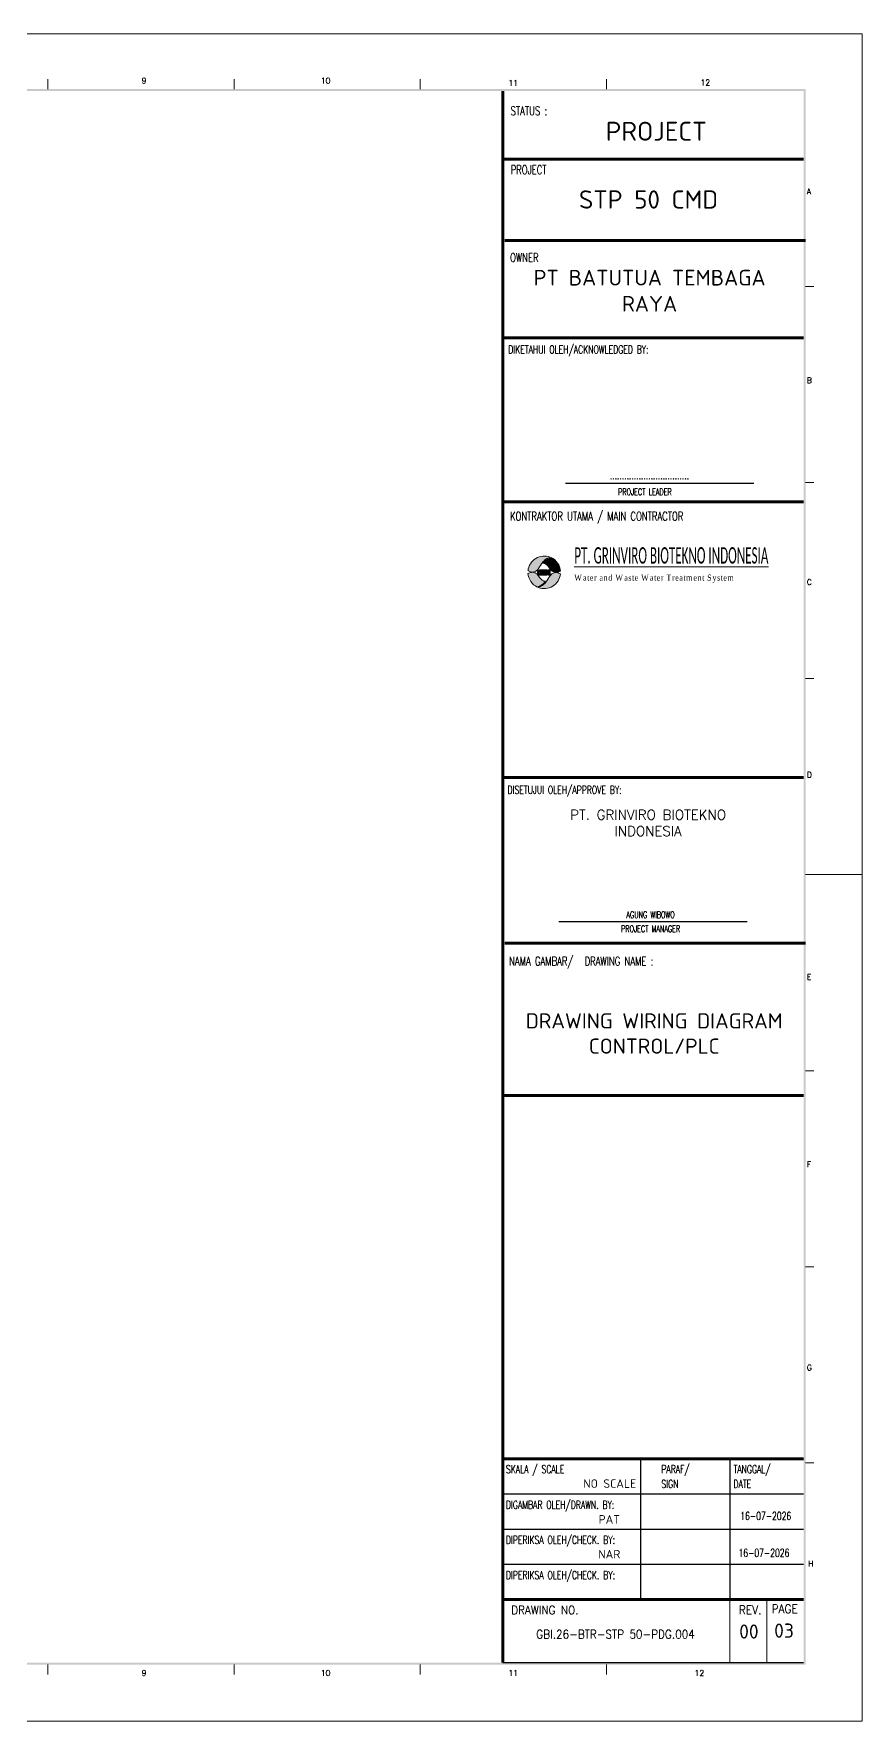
# Model space of a CAD drawing. Header units: millimetres. Extents: x 67033 to 212947, y 35102 to 335921.
# Drawn here: x 88950 to 91555, y 157136 to 162445 of the extents above; entities that cross this region are included whole.
import ezdxf
from ezdxf.enums import TextEntityAlignment as Align

# ---------------------------------------------------------------- set-up
doc = ezdxf.new("R2010")
doc.units = ezdxf.units.MM
doc.layers.add('BORDER', color=7, linetype='Continuous')
doc.layers.add('S-Kop', color=7, linetype='Continuous')
doc.layers.add('G-0.9', color=250, linetype='Continuous', lineweight=9)
doc.styles.add('3', font='ROMANS.SHX', dxfattribs={"width": 0.75})
doc.styles.add('ISOCPEUR', font='isocpeur.ttf')
doc.styles.add('ROMANS', font='romans.shx', dxfattribs={"height": 0.3})
doc.styles.get("Standard").update_dxf_attribs({"font": 'arial.ttf'})

msp = doc.modelspace()

# ---------------------------------------------------------------- hatches: boundary and pattern name
at = {"layer": 'G-0.9', "true_color": 0x105689}
h = msp.add_hatch(color=146, dxfattribs=at)
edge = h.paths.add_edge_path(flags=0)
edge.add_arc((90555.12965166187, 160750.8005580646), 51.18441733908399, 3.799054058211098, 64.9709100956754)
edge.add_spline(control_points=[(90576.78467064748, 160797.1784054815), (90575.56844887945, 160796.652222048), (90573.75767079747, 160795.8325228765), (90571.36778522862, 160794.6813491301), (90569.59286152224, 160793.7836350163), (90567.81443681345, 160792.8724392776), (90566.03675553833, 160791.9436286193), (90564.28865595328, 160790.9681965828), (90562.59948778246, 160789.9181775507), (90560.97196106307, 160788.7863157041), (90558.85636362531, 160787.1962266278), (90556.33364701505, 160785.0580728009), (90553.50476886847, 160782.2709718142), (90551.74782098128, 160780.256392746), (90550.90186339345, 160779.2107225659)], knot_values=[0, 0, 0, 0, 0.125, 0.1875, 0.25, 0.3125, 0.375, 0.4375, 0.5, 0.5625, 0.625, 0.75, 0.875, 1, 1, 1, 1], degree=3, periodic=0)
edge.add_spline(control_points=[(90550.90186339345, 160779.2107225659), (90551.46530607602, 160779.2061592395), (90552.58499995021, 160779.1515860301), (90554.23265346214, 160778.9253720974), (90555.87935819004, 160778.5788474009), (90557.47788283542, 160778.0813765879), (90558.73596735159, 160777.4793018278), (90559.71056164737, 160776.9203556827), (90560.42073340101, 160776.4779200683), (90561.10883145429, 160776.0058780993), (90561.77655226461, 160775.4971074531), (90562.42582384842, 160774.9642501396), (90563.27198085838, 160774.2376378582), (90564.08101886844, 160773.4765205787), (90564.85901396186, 160772.6799791826), (90565.43293328489, 160772.073330754), (90565.99470092953, 160771.4541925), (90566.72405164647, 160770.607946273), (90567.43634715474, 160769.7447114445), (90568.13646280495, 160768.8699617817), (90568.82232536883, 160767.9806546859), (90569.67160972644, 160766.8625500242), (90570.67743382917, 160765.5111215192), (90571.68023840482, 160764.1590726238), (90572.69168063493, 160762.8241421272), (90573.71475478649, 160761.5009438817), (90574.5853611018, 160760.4154226319), (90575.29168295176, 160759.5552523546), (90575.8321896983, 160758.9181559401), (90576.37801741909, 160758.2812780472), (90576.92819283601, 160757.645205989), (90577.3974298283, 160757.1256465147), (90577.78194592516, 160756.7201419944), (90578.07640518597, 160756.4234233978), (90578.3750525435, 160756.1306623305), (90578.77632166272, 160755.7415373114), (90579.28724672688, 160755.2644061044), (90579.92119544481, 160754.7173734681), (90580.80221469466, 160754.0440180422), (90581.99025897062, 160753.3050869078), (90583.48839065264, 160752.5497351894), (90585.05039447705, 160751.9331362651), (90587.19883182732, 160751.2903719046), (90589.40462671863, 160750.9088594705), (90591.63496715264, 160750.7962890622), (90593.87147486012, 160750.8371926105), (90596.6537404732, 160751.1494442178), (90599.38287527346, 160751.7501009764), (90601.51006268553, 160752.4074765283), (90603.61281993691, 160753.1499146233), (90605.17260483773, 160753.7541365492), (90606.20159443395, 160754.1919058542)], knot_values=[0, 0, 0, 0, 0.02500000000000002, 0.05000000000000004, 0.07499999999999996, 0.09999999999999998, 0.125, 0.1375, 0.15, 0.1625000000000001, 0.175, 0.1875, 0.2, 0.225, 0.2375, 0.25, 0.2625, 0.275, 0.3, 0.3125, 0.325, 0.35, 0.375, 0.4, 0.425, 0.45, 0.475, 0.4875, 0.5, 0.5125, 0.5249999999999999, 0.5374999999999999, 0.5437499999999998, 0.5499999999999998, 0.5562499999999999, 0.5624999999999999, 0.5749999999999998, 0.5874999999999999, 0.5999999999999999, 0.6249999999999999, 0.6499999999999999, 0.6749999999999998, 0.6999999999999998, 0.7499999999999999, 0.7749999999999999, 0.7999999999999999, 0.8499999999999999, 0.8999999999999999, 0.9249999999999999, 0.95, 1, 1, 1, 1], degree=3, periodic=0)
edge = h.paths.add_edge_path(flags=0)
edge.add_arc((90555.12965166187, 160750.8005580646), 51.18441733908391, 183.7990540582112, 244.97091009567498, ccw=False)
edge.add_spline(control_points=[(90504.05770888983, 160747.4092102741), (90505.08669848758, 160747.8469795792), (90506.64639595433, 160748.4513005346), (90508.74938636272, 160749.1934745513), (90510.34407744769, 160749.6872984486), (90511.97015125096, 160750.0889341646), (90514.16080591633, 160750.515492799), (90516.38802175803, 160750.7637043171), (90518.62430042388, 160750.8048680263), (90520.854697799, 160750.6922300975), (90523.06046614236, 160750.3107663087), (90525.20891292217, 160749.6679478537), (90526.7708993749, 160749.0515004156), (90528.26909346883, 160748.2955833228), (90529.69451432004, 160747.410975975), (90530.76758723658, 160746.5284650739), (90531.48299016654, 160745.8595015538), (90531.88424917925, 160745.4704683473), (90532.1828985676, 160745.1776888385), (90532.47735728655, 160744.8809751539), (90532.86187356146, 160744.475469025), (90533.33111046627, 160743.9559103388), (90533.88128591237, 160743.3198380274), (90534.42711362395, 160742.6829602028), (90534.96762037356, 160742.0458637707), (90535.67394222198, 160741.1856934987), (90536.54454853729, 160740.100172245), (90537.56762269039, 160738.7769740011), (90538.57906491896, 160737.4420435045), (90539.5818694946, 160736.0899946091), (90540.58769359888, 160734.7385661041), (90541.43697795649, 160733.6204614425), (90542.12284052036, 160732.7311543466), (90542.82295617058, 160731.8564046846), (90543.53525167883, 160730.9931698561), (90544.26460239425, 160730.1469236291), (90544.82637004043, 160729.5277853728), (90545.40028936345, 160728.9211369442), (90546.17828445534, 160728.1245955496), (90546.98732246694, 160727.3634782709), (90547.83347947536, 160726.6368659888), (90548.48275106071, 160726.1040086753), (90549.15047186946, 160725.5952380291), (90549.83856992431, 160725.1231960593), (90550.54874167795, 160724.6807604457), (90551.52333597373, 160724.1218143005), (90552.78142048835, 160723.5197395404), (90554.37994513374, 160723.0222687274), (90556.02664986164, 160722.6757440294), (90557.67430337357, 160722.4495300983), (90558.7939972493, 160722.3949568888), (90559.35743993186, 160722.3903935624)], knot_values=[0, 0, 0, 0, 0.05000000000000004, 0.07499999999999996, 0.09999999999999998, 0.125, 0.1499999999999999, 0.2, 0.225, 0.25, 0.3, 0.325, 0.35, 0.375, 0.4, 0.425, 0.4375, 0.44375, 0.45, 0.4562499999999999, 0.4624999999999999, 0.475, 0.4875, 0.5, 0.5125, 0.5249999999999999, 0.5499999999999998, 0.5749999999999997, 0.5999999999999998, 0.6249999999999998, 0.6499999999999998, 0.6749999999999998, 0.6874999999999998, 0.6999999999999997, 0.7249999999999996, 0.7374999999999996, 0.7499999999999996, 0.7624999999999995, 0.7749999999999995, 0.7999999999999995, 0.8124999999999996, 0.8249999999999995, 0.8374999999999995, 0.8499999999999994, 0.8624999999999994, 0.8749999999999993, 0.8999999999999994, 0.9249999999999994, 0.9499999999999994, 0.9749999999999994, 0.9999999999999994, 0.9999999999999994, 0.9999999999999994, 0.9999999999999994], degree=3, periodic=0)
edge.add_spline(control_points=[(90559.35743993186, 160722.3903935624), (90558.51148234402, 160721.3447233832), (90556.75453445685, 160719.3301443141), (90553.92565631025, 160716.5430433274), (90551.4029397, 160714.4048895006), (90549.28734226222, 160712.8148004242), (90547.65981554285, 160711.6829385768), (90545.97064737049, 160710.6329195456), (90544.22254778697, 160709.657487509), (90542.44486651187, 160708.7286768508), (90540.66644180307, 160707.8174811121), (90538.8915180967, 160706.9197669989), (90536.50163252786, 160705.7685932519), (90534.69085444433, 160704.9488940803), (90533.47463267783, 160704.4227106468)], knot_values=[0, 0, 0, 0, 0.125, 0.25, 0.375, 0.4375, 0.5, 0.5625, 0.625, 0.6875, 0.75, 0.8125, 0.875, 1, 1, 1, 1], degree=3, periodic=0)
at = {"layer": 'G-0.9', "true_color": 0x139b48}
h = msp.add_hatch(color=114, dxfattribs=at)
edge = h.paths.add_edge_path(flags=0)
edge.add_spline(control_points=[(90606.07703766297, 160745.8803509431), (90605.46259174745, 160746.177250082), (90604.22554320467, 160746.7532711844), (90602.6569255759, 160747.4214895255), (90601.3920946138, 160747.9382365453), (90600.43888451265, 160748.3178982152), (90599.47713594463, 160748.6764238446), (90598.50427405158, 160748.9974316728), (90597.5165502019, 160749.2913698896), (90596.51725453862, 160749.5652872518), (90595.50973471679, 160749.8000834243), (90594.49986858411, 160749.9774193638), (90593.48335571194, 160750.1020599624), (90592.11479123076, 160750.2128817768), (90590.40978919288, 160750.2115006193), (90588.71078811037, 160749.975358398), (90587.36029661745, 160749.6740766998), (90586.36674283235, 160749.401023849), (90585.38645073767, 160749.0747959872), (90584.4144413744, 160748.6914871828), (90583.46070084343, 160748.2617505655), (90582.22546167787, 160747.6437517727), (90580.74432152935, 160746.7619907178), (90579.057757517, 160745.5640276157), (90577.48063801754, 160744.2436307934), (90575.99473342119, 160742.8151436986), (90574.60001369705, 160741.2971367505), (90573.28771312031, 160739.7021968369), (90572.26280925417, 160738.33105708), (90571.48038583215, 160737.2046941404), (90570.71137984104, 160736.0719359026), (90569.97581706979, 160734.9195271085), (90569.26486192617, 160733.7513517974), (90568.73445013726, 160732.8738077979), (90568.2110672097, 160731.9920411287), (90567.69806002652, 160731.1038962506), (90567.18851166219, 160730.2138409103), (90566.50322405719, 160729.0313400429), (90565.82155094849, 160727.8471530225), (90565.13631140305, 160726.6659222025), (90564.6108616267, 160725.7877644676), (90564.07794295739, 160724.9147731201), (90563.36306949629, 160723.753914935), (90562.43579124067, 160722.3260512247), (90561.26102449032, 160720.6511982712), (90559.60933640247, 160718.4800465457), (90557.33238652027, 160715.9082896043), (90554.32562779484, 160713.0807670512), (90551.07304642712, 160710.5471170119), (90548.18800450621, 160708.7220129813), (90545.79865454628, 160707.4098400781), (90543.97311791814, 160706.4842889901), (90542.12109206915, 160705.6058552691), (90539.62286982594, 160704.4855520756), (90537.7375746612, 160703.6659130173), (90536.46987256124, 160703.1386527078)], knot_values=[-1, -1, -1, -1, -0.9772727272727273, -0.9545454545454546, -0.9431818181818182, -0.9318181818181819, -0.9204545454545454, -0.9090909090909091, -0.8977272727272727, -0.8863636363636364, -0.875, -0.8636363636363636, -0.8522727272727273, -0.8409090909090909, -0.8181818181818182, -0.7954545454545454, -0.7840909090909091, -0.7727272727272727, -0.7613636363636364, -0.75, -0.7386363636363636, -0.7272727272727273, -0.7045454545454546, -0.6818181818181818, -0.6590909090909091, -0.6363636363636364, -0.6136363636363636, -0.5909090909090909, -0.5681818181818181, -0.5568181818181818, -0.5454545454545454, -0.5227272727272727, -0.5113636363636364, -0.5, -0.4886363636363636, -0.4772727272727273, -0.4659090909090909, -0.4545454545454545, -0.4318181818181818, -0.4204545454545454, -0.4090909090909091, -0.3977272727272727, -0.3863636363636364, -0.3636363636363636, -0.3409090909090909, -0.3181818181818182, -0.2727272727272727, -0.2272727272727273, -0.1818181818181818, -0.1363636363636364, -0.1136363636363636, -0.09090909090909091, -0.06818181818181818, -0.04545454545454546, 0, 0, 0, 0], degree=3, periodic=0)
edge.add_arc((90555.12965166187, 160750.8005580646), 51.18441733908411, 248.6195076609033, 354.4838079919351)
edge = h.paths.add_edge_path(flags=0)
edge.add_arc((90555.12965166187, 160750.8005580646), 51.18441733908363, 68.61950766090604, 174.4838079919366)
edge.add_spline(control_points=[(90504.18226566237, 160755.7207651852), (90504.79671157784, 160755.4238660463), (90506.03376012066, 160754.8478449439), (90507.60237774785, 160754.1796266029), (90508.86720870995, 160753.662879583), (90509.82041881265, 160753.2832179138), (90510.78216738066, 160752.9246922837), (90511.75502927373, 160752.6036844555), (90512.74275312341, 160752.3097462387), (90513.74204878669, 160752.0358288766), (90514.74956860853, 160751.801032704), (90515.75943474121, 160751.6236967646), (90516.77594761335, 160751.499056166), (90518.14451209301, 160751.3882343523), (90519.84951413242, 160751.3896155075), (90521.54851521342, 160751.6257577304), (90522.89900670631, 160751.9270394293), (90523.89256049297, 160752.2000922786), (90524.87285258608, 160752.5263201412), (90525.84486195243, 160752.9096289425), (90526.79860247111, 160753.3393655744), (90528.03384170729, 160753.9573642966), (90529.51498131551, 160754.8391258887), (90531.20154755667, 160756.0370867635), (90532.7786587947, 160757.3574918487), (90534.26459420637, 160758.7859481206), (90535.65919892766, 160760.3040700991), (90536.97192870043, 160761.8985807131), (90538.20021155679, 160763.5455505914), (90539.16759758556, 160764.9607927565), (90539.91693718838, 160766.104347559), (90540.46089472258, 160766.9739108054), (90540.99453035441, 160767.8496895637), (90541.5248276885, 160768.727329439), (90542.04824915552, 160769.6090653314), (90542.5612166357, 160770.4972374421), (90543.07088527405, 160771.3872146221), (90543.58440958466, 160772.2743756827), (90544.09821334352, 160773.161030932), (90544.60871459646, 160774.0494955286), (90545.1230850681, 160774.9351337197), (90545.64841677927, 160775.8133677669), (90546.18136689479, 160776.6863387901), (90546.89623006055, 160777.847203628), (90547.82351335409, 160779.2750640909), (90548.99827852644, 160780.9499180268), (90550.64996696891, 160783.1210697093), (90552.92691791945, 160785.6928245331), (90555.93367123857, 160788.5203564882), (90559.18627295131, 160791.0539714609), (90562.07125155772, 160792.8791845431), (90564.46073063643, 160794.1911350666), (90566.89425372846, 160795.4261086734), (90570.00706741825, 160796.8439602712), (90572.52172866256, 160797.9352031111), (90573.78943076254, 160798.4624634205)], knot_values=[-1, -1, -1, -1, -0.9772727272727273, -0.9545454545454546, -0.9431818181818182, -0.9318181818181819, -0.9204545454545455, -0.9090909090909092, -0.8977272727272728, -0.8863636363636365, -0.8750000000000001, -0.8636363636363638, -0.8522727272727274, -0.840909090909091, -0.8181818181818183, -0.7954545454545456, -0.7840909090909093, -0.7727272727272729, -0.7613636363636366, -0.7500000000000002, -0.7386363636363639, -0.7272727272727275, -0.7045454545454548, -0.6818181818181821, -0.6590909090909094, -0.6363636363636367, -0.613636363636364, -0.5909090909090913, -0.5681818181818186, -0.5454545454545459, -0.5340909090909094, -0.522727272727273, -0.5113636363636367, -0.5000000000000003, -0.488636363636364, -0.4772727272727276, -0.4659090909090913, -0.4545454545454549, -0.4431818181818186, -0.4318181818181822, -0.4204545454545459, -0.4090909090909095, -0.3977272727272732, -0.3863636363636368, -0.363636363636364, -0.3409090909090913, -0.3181818181818186, -0.272727272727273, -0.2272727272727276, -0.1818181818181821, -0.1363636363636367, -0.113636363636364, -0.09090909090909127, -0.04545454545454575, -3.33066907387547e-16, -3.33066907387547e-16, -3.33066907387547e-16, -3.33066907387547e-16], degree=3, periodic=0)
at = {"layer": 'G-0.9', "true_color": 0xf26722}
h = msp.add_hatch(color=30, dxfattribs=at)
h.dxf.hatch_style = 1
edge = h.paths.add_edge_path()
edge.add_arc((90555.11421282616, 160750.810108121), 51.18441733908399, 3.799054058211098, 64.9709100956754)
edge.add_spline(control_points=[(90576.7692318102, 160797.1879555381), (90575.55301004217, 160796.6617721045), (90573.74223196019, 160795.842072933), (90571.35234639133, 160794.6908991859), (90569.57742268498, 160793.7931850728), (90567.79899797619, 160792.881989334), (90566.02131670107, 160791.9531786758), (90564.27321711753, 160790.9777466393), (90562.58404894518, 160789.927727608), (90560.95652222581, 160788.7958657606), (90558.84092478805, 160787.2057766842), (90556.31820817778, 160785.0676228574), (90553.48933003118, 160782.2805218707), (90551.732382144, 160780.2659428024), (90550.88642455619, 160779.2202726224)], knot_values=[0, 0, 0, 0, 0.125, 0.1875, 0.25, 0.3125, 0.375, 0.4375, 0.5, 0.5625, 0.625, 0.75, 0.875, 1, 1, 1, 1], degree=3, periodic=0)
edge.add_spline(control_points=[(90550.88642455619, 160779.2202726224), (90551.44986723873, 160779.215709296), (90552.56956111449, 160779.1611360866), (90554.21721462486, 160778.9349221554), (90555.86391935429, 160778.5883974574), (90557.46244399816, 160778.0909266444), (90558.72052851431, 160777.4888518843), (90559.69512281008, 160776.9299057392), (90560.40529456375, 160776.4874701255), (90561.09339261857, 160776.0154281557), (90561.76111342732, 160775.5066575095), (90562.41038501268, 160774.973800196), (90563.25654202112, 160774.2471879147), (90564.06558003117, 160773.4860706352), (90564.84357512459, 160772.6895292406), (90565.4174944476, 160772.082880812), (90565.97926209225, 160771.4637425564), (90566.7086128092, 160770.6174963295), (90567.42090831748, 160769.7542615009), (90568.12102396767, 160768.879511839), (90568.80688653156, 160767.9902047424), (90569.65617088917, 160766.8721000807), (90570.66199499345, 160765.5206715757), (90571.66479956756, 160764.1686226803), (90572.67624179763, 160762.8336921837), (90573.69931595075, 160761.5104939398), (90574.56992226453, 160760.4249726884), (90575.27624411296, 160759.564802411), (90575.81675086255, 160758.9277059966), (90576.36257858334, 160758.2908281037), (90576.91275399875, 160757.6547560463), (90577.38199099102, 160757.1351965712), (90577.76650708941, 160756.7296920509), (90578.06096634871, 160756.4329734544), (90578.35961370624, 160756.1402123886), (90578.76088282545, 160755.7510873679), (90579.27180788959, 160755.273956161), (90579.90575660755, 160754.7269235247), (90580.7867758574, 160754.0535680995), (90581.9748201349, 160753.3146369643), (90583.47295181538, 160752.5592852474), (90585.03495563979, 160751.9426863216), (90587.18339299005, 160751.2999219619), (90589.38918788137, 160750.9184095271), (90591.61952831536, 160750.8058391186), (90593.85603602284, 160750.8467426669), (90596.6383016359, 160751.1589942735), (90599.36743643617, 160751.7596510329), (90601.49462384828, 160752.4170265848), (90603.59738109962, 160753.1594646798), (90605.15716600046, 160753.7636866057), (90606.18615559669, 160754.2014559107)], knot_values=[0, 0, 0, 0, 0.02500000000000002, 0.05000000000000004, 0.07499999999999996, 0.09999999999999998, 0.125, 0.1375, 0.15, 0.1625000000000001, 0.175, 0.1875, 0.2, 0.225, 0.2375, 0.25, 0.2625, 0.275, 0.3, 0.3125, 0.325, 0.35, 0.375, 0.4, 0.425, 0.45, 0.475, 0.4875, 0.5, 0.5125, 0.5249999999999999, 0.5374999999999999, 0.5437499999999998, 0.5499999999999998, 0.5562499999999999, 0.5624999999999999, 0.5749999999999998, 0.5874999999999999, 0.5999999999999999, 0.6249999999999999, 0.6499999999999999, 0.6749999999999998, 0.6999999999999998, 0.7499999999999999, 0.7749999999999999, 0.7999999999999999, 0.8499999999999999, 0.8999999999999999, 0.9249999999999999, 0.95, 1, 1, 1, 1], degree=3, periodic=0)
at = {"layer": 'G-0.9', "true_color": 0x000000}
h = msp.add_hatch(color=18, dxfattribs=at)
edge = h.paths.add_edge_path(flags=0)
edge.add_spline(control_points=[(90540.54178222796, 160759.0668971461), (90540.28480018272, 160758.9555417375), (90539.90467948852, 160758.7835642426), (90539.40814120224, 160758.5447559337), (90539.04171302471, 160758.3601296465), (90538.67793684415, 160758.1730535581), (90538.31738889813, 160757.982995162), (90538.02377325179, 160757.8182941231), (90537.79462237773, 160757.6812282639), (90537.57071213255, 160757.5393250816), (90537.29634840843, 160757.3568156868), (90536.97551610233, 160757.1300392556), (90536.6678251436, 160756.891088544), (90536.37816439549, 160756.6357921941), (90536.10564446505, 160756.3638804148), (90535.7610058655, 160755.9827138665), (90535.37400209888, 160755.4714027048), (90534.98912239845, 160754.7861224233), (90534.67419493927, 160754.0539572295), (90534.43055729078, 160753.2794499029), (90534.19689402492, 160752.2064020169), (90534.07231336307, 160750.8132910559), (90534.17551660124, 160749.1403515394), (90534.48377632507, 160747.80837624), (90534.87394726976, 160746.8214662917), (90535.23730459566, 160746.1252755779), (90535.60767322243, 160745.6015941703), (90535.93941120536, 160745.2087143666), (90536.2023071771, 160744.9268818216), (90536.48242518686, 160744.6603354144), (90536.78069678356, 160744.408918894), (90537.0923246472, 160744.1688555798), (90537.4119261023, 160743.9355497269), (90537.74218876266, 160743.7113022627), (90538.08576578267, 160743.4983318713), (90538.43719013203, 160743.2920134437), (90538.9099430056, 160743.0204699866), (90539.50966770173, 160742.6884846056), (90540.00499683125, 160742.4360736754), (90540.25603372177, 160742.3127261233)], knot_values=[0, 0, 0, 0, 0.0357142857142857, 0.0535714285714286, 0.0714285714285714, 0.0892857142857143, 0.1071428571428572, 0.125, 0.1339285714285714, 0.1428571428571429, 0.1607142857142858, 0.1785714285714286, 0.1964285714285714, 0.2142857142857143, 0.2321428571428572, 0.25, 0.2857142857142857, 0.3214285714285714, 0.3571428571428572, 0.3928571428571429, 0.4285714285714286, 0.5, 0.5714285714285714, 0.6428571428571428, 0.6785714285714285, 0.7142857142857142, 0.7499999999999999, 0.7678571428571428, 0.7857142857142857, 0.8035714285714286, 0.8214285714285714, 0.8392857142857142, 0.857142857142857, 0.8749999999999998, 0.8928571428571427, 0.9107142857142856, 0.9285714285714284, 0.9642857142857141, 0.9999999999999998, 0.9999999999999998, 0.9999999999999998, 0.9999999999999998], degree=3, periodic=0)
edge.add_line((90540.25603372177, 160742.3127261233), (90550.1570366632, 160742.3127261233))
edge.add_line((90550.15703666286, 160742.3127261233), (90550.15703666286, 160752.8528977947))
edge.add_line((90550.15703666286, 160752.8528977945), (90541.92826324026, 160752.8528977945))
edge.add_line((90541.92826324016, 160752.8528977945), (90541.92826324016, 160748.4882112536))
edge.add_line((90541.92826324016, 160748.4882112538), (90545.79945028495, 160748.4882112538))
edge.add_line((90545.79945028535, 160748.4882112538), (90545.79945028535, 160746.5567073012))
edge.add_line((90545.79945028535, 160746.5567073003), (90541.54179752627, 160746.5567073003))
edge.add_spline(control_points=[(90541.54179752617, 160746.5567073003), (90541.34133597735, 160746.6439255906), (90541.09695536486, 160746.7592205935), (90540.81317826216, 160746.9071701328), (90540.62622518555, 160747.0080622517), (90540.39366770285, 160747.1353243919), (90540.19297784152, 160747.2585804782), (90540.06531559829, 160747.3469523794), (90539.98195848866, 160747.4076504746), (90539.83802532621, 160747.5160496692), (90539.64077603862, 160747.6797934716), (90539.401214379, 160747.9194559428), (90539.17046837958, 160748.2186588053), (90538.95518107888, 160748.5737564548), (90538.77955198115, 160748.9590733885), (90538.5037830337, 160749.772742973), (90538.40063036329, 160750.8196747556), (90538.55776804329, 160751.8282386663), (90538.72652035907, 160752.3705123079), (90538.89244366987, 160752.7559764006), (90539.0664920759, 160753.0501726531), (90539.22566343624, 160753.2719039563), (90539.35385201233, 160753.4297722335), (90539.49264931484, 160753.5778247979), (90539.64217250477, 160753.7169620587), (90539.77329046921, 160753.8272245046), (90539.88116553589, 160753.912812593), (90539.96302775771, 160753.9761282074), (90540.04655241194, 160754.0379635673), (90540.16104108187, 160754.1176829727), (90540.30860850542, 160754.2134244258), (90540.49073006355, 160754.3238986337), (90540.67484408856, 160754.4326266677), (90540.86059040457, 160754.5399245336), (90541.11315977215, 160754.6786881466), (90541.30733970624, 160754.7785962422), (90541.43899074994, 160754.8432759088)], knot_values=[0, 0, 0, 0, 0.05769230769230771, 0.07211538461538458, 0.08653846153846156, 0.1153846153846154, 0.1442307692307693, 0.1514423076923077, 0.1586538461538463, 0.1730769230769231, 0.2019230769230769, 0.2307692307692307, 0.2692307692307692, 0.3076923076923077, 0.3461538461538461, 0.3846153846153846, 0.5384615384615384, 0.6153846153846154, 0.653846153846154, 0.6923076923076924, 0.7307692307692308, 0.7500000000000001, 0.7692307692307694, 0.7884615384615385, 0.8076923076923078, 0.8269230769230771, 0.8365384615384617, 0.8461538461538463, 0.8557692307692308, 0.8653846153846154, 0.8846153846153847, 0.903846153846154, 0.9230769230769232, 0.9423076923076925, 0.9615384615384618, 1, 1, 1, 1], degree=3, periodic=0)
edge.add_line((90541.43899074994, 160754.8432759088), (90550.15703666241, 160754.8432759088))
edge.add_line((90550.15703666286, 160754.8432759088), (90550.15703666286, 160759.0668971458))
edge.add_line((90550.15703666286, 160759.0668971461), (90540.54178222877, 160759.0668971461))
h.paths.add_polyline_path([(90573.4054202928, 160759.0668971461), (90569.12812558725, 160759.0668971461), (90569.12812558725, 160742.3127261233), (90573.4054202928, 160742.3127261233)], flags=0)
edge = h.paths.add_edge_path(flags=0)
edge.add_line((90555.47289920466, 160754.8432759088), (90555.47289920466, 160746.5567073006))
edge.add_line((90555.47289920466, 160746.5567073003), (90562.3399530038, 160746.5567073003))
edge.add_spline(control_points=[(90562.33995300459, 160746.5567073003), (90562.39322883727, 160746.6025783657), (90562.49712353223, 160746.6945171028), (90562.62309029432, 160746.8097292283), (90562.71658925756, 160746.9024372087), (90562.78252012086, 160746.972278488), (90562.83298831286, 160747.0308106274), (90562.87072978933, 160747.0778311761), (90562.89705204272, 160747.1132433857), (90562.92166987817, 160747.1487817169), (90562.94477736214, 160747.1844318068), (90562.96596328278, 160747.2202240859), (90562.99100550504, 160747.2681843314), (90563.01731886613, 160747.3285038375), (90563.03954551936, 160747.4015790639), (90563.0506015057, 160747.475480877), (90563.05180405272, 160747.5501118081), (90563.04341803679, 160747.6129989373), (90563.0317751584, 160747.6636737437), (90563.02109678867, 160747.7018238593), (90563.00822325883, 160747.7401364096), (90562.99295885529, 160747.7786258756), (90562.97573433827, 160747.8172603823), (90562.95698220244, 160747.856007927), (90562.93650153674, 160747.894883377), (90562.90651311094, 160747.9469156842), (90562.86569127344, 160748.0122029423), (90562.81126292274, 160748.0909503506), (90562.73302443649, 160748.1963662564), (90562.62600936742, 160748.3288181607), (90562.53723349274, 160748.4350137948), (90562.49149896707, 160748.4882112538)], knot_values=[0, 0, 0, 0, 0.07692307692307687, 0.1538461538461539, 0.1923076923076923, 0.2307692307692307, 0.2692307692307692, 0.2884615384615384, 0.3076923076923077, 0.3269230769230769, 0.3461538461538461, 0.3653846153846154, 0.3846153846153846, 0.423076923076923, 0.4615384615384615, 0.5, 0.5384615384615384, 0.5769230769230769, 0.5961538461538461, 0.6153846153846154, 0.6346153846153846, 0.6538461538461539, 0.6730769230769231, 0.6923076923076923, 0.7115384615384615, 0.7307692307692306, 0.7692307692307692, 0.8076923076923076, 0.846153846153846, 0.9230769230769229, 0.9999999999999998, 0.9999999999999998, 0.9999999999999998, 0.9999999999999998], degree=3, periodic=0)
edge.add_line((90562.49149896707, 160748.4882112538), (90558.08642714261, 160748.4882112538))
edge.add_line((90558.08642714284, 160748.4882112538), (90558.08642714284, 160752.8528977948))
edge.add_line((90558.08642714284, 160752.8528977945), (90562.4914989673, 160752.8528977945))
edge.add_spline(control_points=[(90562.49149896707, 160752.8528977945), (90562.54306558489, 160752.9137279788), (90562.61751470514, 160753.0049442473), (90562.70153953567, 160753.1113348995), (90562.74803498646, 160753.1721143694), (90562.78131565051, 160753.2176830612), (90562.81337169105, 160753.2632395075), (90562.84449697778, 160753.3087866447), (90562.87407725408, 160753.3543183313), (90562.90149310573, 160753.399828372), (90562.92705388757, 160753.4453198614), (90562.95106911557, 160753.490795894), (90562.9729188874, 160753.5362502714), (90562.99199073171, 160753.581676866), (90563.00857187764, 160753.6270785543), (90563.027839678, 160753.6875857321), (90563.04462093837, 160753.763146665), (90563.0513911048, 160753.853686103), (90563.046299034, 160753.9441069118), (90563.03036436143, 160754.0193406661), (90563.0116677269, 160754.0794681765), (90562.99541607665, 160754.1245415173), (90562.97657059545, 160754.1695889172), (90562.95484980267, 160754.2146075626), (90562.93088406486, 160754.2596037577), (90562.9053169373, 160754.3045839374), (90562.87782736075, 160754.3495448918), (90562.84809483924, 160754.3944834151), (90562.81676124113, 160754.4394059275), (90562.7844631175, 160754.4843187932), (90562.75089593342, 160754.5292189674), (90562.70394148292, 160754.5890638843), (90562.6190169671, 160754.6937649437), (90562.54370859373, 160754.7834835483), (90562.49149896707, 160754.8432759088)], knot_values=[0, 0, 0, 0, 0.09090909090909094, 0.1363636363636364, 0.1590909090909091, 0.1818181818181818, 0.2045454545454546, 0.2272727272727273, 0.25, 0.2727272727272727, 0.2954545454545454, 0.3181818181818181, 0.3409090909090908, 0.3636363636363636, 0.3863636363636365, 0.4090909090909092, 0.4545454545454546, 0.5, 0.5454545454545454, 0.5909090909090908, 0.6136363636363635, 0.6363636363636362, 0.659090909090909, 0.6818181818181817, 0.7045454545454544, 0.7272727272727271, 0.7499999999999998, 0.7727272727272725, 0.7954545454545452, 0.8181818181818179, 0.8409090909090906, 0.8636363636363633, 0.9090909090909087, 0.9999999999999997, 0.9999999999999997, 0.9999999999999997, 0.9999999999999997], degree=3, periodic=0)
edge.add_line((90562.49149896707, 160754.8432759088), (90555.47289920453, 160754.8432759088))
edge = h.paths.add_edge_path(flags=0)
edge.add_line((90551.28179920511, 160759.0668971461), (90563.6200749724, 160759.0668971461))
edge.add_spline(control_points=[(90563.62007497346, 160759.0668971461), (90563.76987104792, 160759.0049306483), (90563.99097115494, 160758.9082952678), (90564.27886246673, 160758.7723631473), (90564.49076818403, 160758.6662989476), (90564.70089453965, 160758.5584101841), (90564.90884807412, 160758.4482926146), (90565.0775651983, 160758.3518356205), (90565.2086476442, 160758.2706754693), (90565.30441836908, 160758.2072106636), (90565.3983309756, 160758.1417976253), (90565.52203956856, 160758.0529633612), (90565.73294936478, 160757.891605555), (90566.0119152756, 160757.6395022889), (90566.25243759558, 160757.3467068589), (90566.42611044188, 160757.0947066915), (90566.5873554956, 160756.8344171124), (90566.7281196165, 160756.5557794171), (90566.85047510115, 160756.2634416038), (90566.96271558256, 160755.9685827159), (90567.08220641938, 160755.5866862703), (90567.23000733765, 160754.9625057328), (90567.32232103041, 160754.3330499481), (90567.34275786701, 160753.7076448446), (90567.3210012886, 160753.2431999395), (90567.2536767636, 160752.7883744149), (90567.16548258647, 160752.4158820558), (90567.0712650843, 160752.1252434729), (90566.98839130429, 160751.9102813307), (90566.89769057064, 160751.697445911), (90566.8032137273, 160751.4856734378), (90566.70557978476, 160751.2748241693), (90566.56720166848, 160750.9959119776), (90566.45531581849, 160750.7889473032), (90566.37699955798, 160750.6519881977)], knot_values=[0, 0, 0, 0, 0.04545454545454541, 0.06818181818181812, 0.09090909090909094, 0.1136363636363636, 0.1363636363636364, 0.1590909090909091, 0.1704545454545454, 0.1818181818181818, 0.1931818181818181, 0.2045454545454546, 0.2272727272727273, 0.2727272727272727, 0.3181818181818181, 0.3409090909090908, 0.3636363636363636, 0.4090909090909092, 0.4318181818181819, 0.4545454545454546, 0.5, 0.5454545454545454, 0.6363636363636362, 0.6818181818181817, 0.7272727272727271, 0.7727272727272725, 0.8181818181818179, 0.8409090909090906, 0.8636363636363633, 0.886363636363636, 0.9090909090909087, 0.9318181818181814, 0.9545454545454541, 0.9999999999999996, 0.9999999999999996, 0.9999999999999996, 0.9999999999999996], degree=3, periodic=0)
edge.add_spline(control_points=[(90566.37699955798, 160750.6519881977), (90566.44748593913, 160750.5271724362), (90566.54899641774, 160750.3388150365), (90566.67621450173, 160750.0854844406), (90566.7669455257, 160749.8942325595), (90566.85546571558, 160749.7023676858), (90566.94126906048, 160749.5097631514), (90567.02098694477, 160749.3155257313), (90567.091074081, 160749.1188012715), (90567.15155446292, 160748.91934589), (90567.22250214787, 160748.650543494), (90567.28998128042, 160748.3100364192), (90567.3313091718, 160747.8918755336), (90567.34374334387, 160747.3273471858), (90567.28100418957, 160746.6127383716), (90567.13336741892, 160745.8971874668), (90566.98775684391, 160745.408794561), (90566.8914538764, 160745.1341457774), (90566.81128712957, 160744.9344777143), (90566.72381626985, 160744.7394221132), (90566.59815936146, 160744.4834228325), (90566.4209059686, 160744.1805867581), (90566.17169114367, 160743.8506685521), (90565.89092443483, 160743.5499307711), (90565.62546369444, 160743.3337644993), (90565.3979053132, 160743.1759622712), (90565.22301792381, 160743.0621104816), (90565.0422541404, 160742.9544058731), (90564.85438539452, 160742.854073224), (90564.66233100639, 160742.7580928998), (90564.46846956041, 160742.6639895432), (90564.2731946972, 160742.5713551066), (90564.00852329034, 160742.4523157887), (90563.8058574266, 160742.3673614622), (90563.66882129594, 160742.3127261233)], knot_values=[0, 0, 0, 0, 0.04166666666666674, 0.0625, 0.08333333333333337, 0.1041666666666667, 0.125, 0.1458333333333333, 0.1666666666666666, 0.1875, 0.2083333333333333, 0.25, 0.2916666666666667, 0.3333333333333334, 0.4166666666666667, 0.5, 0.5416666666666666, 0.5625, 0.5833333333333333, 0.6041666666666665, 0.6249999999999999, 0.6666666666666665, 0.7083333333333333, 0.7499999999999999, 0.7916666666666665, 0.8124999999999998, 0.8333333333333331, 0.8541666666666665, 0.8749999999999998, 0.8958333333333331, 0.9166666666666665, 0.9374999999999999, 0.9583333333333333, 0.9999999999999999, 0.9999999999999999, 0.9999999999999999, 0.9999999999999999], degree=3, periodic=0)
edge.add_line((90563.66882129594, 160742.3127261233), (90551.28179920543, 160742.3127261233))
edge.add_line((90551.28179920511, 160742.3127261233), (90551.28179920511, 160759.0668971463))

# ---------------------------------------------------------------- linework, layer by layer
at = {"layer": 'BORDER', "linetype": 'Continuous', "lineweight": 9}
for p, q in [((88994.22254530645, 162302.3157348317), (88994.22254530645, 162271.0299395624)), ((89579.71385677501, 162302.3157348317), (89579.71385677501, 162271.0299395624)), ((90165.20516824354, 162302.3157348317), (90165.20516824354, 162271.0299395624)), ((90750.69647971209, 162302.3157348317), (90750.69647971209, 162271.0299395624)), ((91403.22878104344, 161649.7834335004), (91376.4123850983, 161649.7834335004)), ((91403.22878104344, 161033.0063267626), (91376.4123850983, 161033.0063267626)), ((91403.22878104344, 160416.2292200247), (91376.4123850983, 160416.2292200247)), ((91555.1883580658, 159799.4521132868), (91376.4123850983, 159799.4521132868)), ((91403.22878104344, 159182.675006549), (91376.4123850983, 159182.675006549)), ((91403.22878104344, 158565.8978998111), (91376.4123850983, 158565.8978998111)), ((91403.22878104344, 157949.1207930733), (91376.4123850983, 157949.1207930733)), ((88994.22254530645, 157314.4660890386), (88994.22254530645, 157283.1802937693)), ((89579.71385677501, 157314.4660890386), (89579.71385677501, 157283.1802937693)), ((90165.20516824354, 157314.4660890386), (90165.20516824354, 157283.1802937693)), ((90750.69647971209, 157314.4660890386), (90750.69647971209, 157283.1802937693))]:
    msp.add_line(p, q, dxfattribs=at)
at = {"layer": 'BORDER', "lineweight": 9}
for p, q in [((91138.99431805071, 157320.4808753023), (91138.99431805071, 157517.201186372)), ((91255.71165738362, 157320.4808753023), (91255.71165738362, 157517.201186372))]:
    msp.add_line(p, q, dxfattribs=at)
at = {"layer": 'BORDER', "linetype": 'Continuous', "lineweight": 9}
msp.add_lwpolyline([(84037.65869478264, 157135.6901160712), (91555.1883580658, 157135.6901160712), (91555.1883580658, 162445.3365132058), (84037.65869478264, 162445.3365132058)], close=True, dxfattribs=at)
at = {"layer": 'BORDER', "lineweight": 9}
for points in [[(91370.60216597683, 162265.219720441), (91376.85932503072, 162271.4768794948), (84311.63287335535, 162265.219720441), (84305.39806079172, 162271.4768794948)], [(91370.60216597683, 157320.4808753023), (91376.85932503072, 157314.0260319724), (91370.60216597683, 162265.219720441), (91376.85932503072, 162271.4768794948)], [(84311.63287335535, 157320.4808753023), (84305.39806079172, 157314.058224758), (91370.60216597683, 157320.4808753023), (91376.82811817263, 157314.058224758)]]:
    msp.add_trace(points, dxfattribs=at)
at = {"layer": 'G-0.9', "flags": 128}
for points in [[(90540.25603372177, 160742.3127261234), (90550.15703666286, 160742.3127261234), (90550.15703666286, 160752.8528977946), (90541.92826324016, 160752.8528977946), (90541.92826324016, 160748.4882112538), (90545.79945028535, 160748.4882112538), (90545.79945028535, 160746.5567073004), (90541.54179752617, 160746.5567073004)], [(90541.43899074994, 160754.8432759088), (90550.15703666286, 160754.8432759088), (90550.15703666286, 160759.0668971462), (90540.54178222796, 160759.0668971462)], [(90563.62007497346, 160759.0668971462), (90551.28179920511, 160759.0668971462), (90551.28179920511, 160742.3127261234), (90563.66882129594, 160742.3127261234)], [(90562.49149896707, 160754.8432759088), (90555.47289920466, 160754.8432759088), (90555.47289920466, 160746.5567073004), (90562.33995300459, 160746.5567073004)], [(90562.49149896707, 160748.4882112538), (90558.08642714284, 160748.4882112538), (90558.08642714284, 160752.8528977946), (90562.49149896707, 160752.8528977946)]]:
    msp.add_lwpolyline(points, dxfattribs=at)
msp.add_lwpolyline([(90569.12812558725, 160759.0668971462), (90569.12812558725, 160742.3127261234), (90573.4054202928, 160742.3127261234), (90573.4054202928, 160759.0668971462)], close=True, dxfattribs=at)
at = {"layer": 'G-0.9'}
for radius, start, end in [(51.18441733908391, 68.619507654104, 174.4838079957773), (51.18441733908393, 3.799054052058324, 64.97091009834543), (51.18441733908393, 183.7990540520583, 244.9709100983455), (51.18441733908391, 248.6195076541039, 354.4838079957772)]:
    msp.add_arc((90555.12965166187, 160750.8005580646), radius, start, end, dxfattribs=at)
for points, knots in [([(90504.18226566237, 160755.7207651853), (90506.65218879325, 160754.587913972), (90511.38540314737, 160752.4169850268), (90519.94470433405, 160750.6427103097), (90529.86252258658, 160754.0106331465), (90540.54550065665, 160765.0234553201), (90547.03306335062, 160780.4885841192), (90560.09324003688, 160792.624498208), (90569.18815275488, 160796.5011807925), (90573.78943076254, 160798.4624634206)], [0, 0, 0, 0, 1.770579628440341, 3.393033898530347, 5.562151319994037, 8.247127808721837, 13.14955448463515, 16.31562534401973, 19.55753822054462, 19.55753822054462, 19.55753822054462, 19.55753822054462]), ([(90576.78467064748, 160797.1784054816), (90574.13097329481, 160795.9580645502), (90567.83948078408, 160793.0648311435), (90558.50259303571, 160787.7384690021), (90553.36008123714, 160781.968754943), (90550.90186339345, 160779.210722566)], [0, 0, 0, 0, 1.905415346747451, 4.517435408228715, 6.909466394063813, 6.909466394063813, 6.909466394063813, 6.909466394063813]), ([(90550.90186339345, 160779.210722566), (90552.13122791183, 160779.1364769856), (90554.4624209736, 160778.9956881625), (90558.2435151899, 160777.9284707424), (90564.97688517915, 160773.6066490753), (90570.33096785292, 160765.7474497484), (90576.1822287748, 160758.3564117105), (90580.0843974714, 160754.2811103256), (90584.43647268708, 160751.9881396545), (90589.34718190623, 160750.7181144039), (90594.9511971932, 160750.7979761614), (90600.70392604377, 160751.9705763189), (90604.37550622667, 160753.4540749862), (90606.31406900105, 160754.2373495297)], [0, 0, 0, 0, 0.800651378750998, 1.518242076401352, 2.532326855912974, 5.936559102587797, 7.573771972494917, 8.704539925424049, 9.568759586122226, 10.74236988771987, 11.97059895665076, 13.18579429171778, 14.54511845457573, 14.54511845457573, 14.54511845457573, 14.54511845457573]), ([(90559.35743993186, 160722.3903935624), (90558.12807541348, 160722.4646391429), (90555.7968823517, 160722.6054279659), (90552.01578813542, 160723.672645386), (90545.28241814615, 160727.9944670531), (90539.92833547239, 160735.8536663808), (90534.0770745505, 160743.2447044179), (90530.1749058539, 160747.3200058037), (90525.82283063825, 160749.6129764739), (90520.91212141908, 160750.8830017245), (90515.30810613211, 160750.803139967), (90509.55537728153, 160749.6305398095), (90505.88379709864, 160748.1470411422), (90503.94523432273, 160747.3637665988)], [0, 0, 0, 0, 0.800651378750998, 1.518242076401352, 2.532326855912974, 5.936559102587797, 7.573771972494917, 8.704539925424049, 9.568759586122226, 10.74236988771987, 11.97059895665076, 13.18579429171778, 14.54511845457573, 14.54511845457573, 14.54511845457573, 14.54511845457573]), ([(90540.54178222796, 160759.0668971462), (90538.74115904716, 160758.2411653843), (90535.17272708467, 160756.604749923), (90533.62455273188, 160750.7881248865), (90535.06472167587, 160744.9968240477), (90538.47751719032, 160743.2322841253), (90540.25603372177, 160742.3127261234)], [0, 0, 0, 0, 1.229803970130789, 2.437196099825928, 3.580462608725656, 4.824631080712818, 4.824631080712818, 4.824631080712818, 4.824631080712818]), ([(90606.07703766297, 160745.8803509432), (90603.60711453053, 160747.0132021556), (90598.87390017795, 160749.1841311016), (90590.31459898973, 160750.9584058187), (90580.39678073872, 160747.5904829819), (90569.71380266867, 160736.5776608076), (90563.22623997468, 160721.11253201), (90550.16606328843, 160708.9766179205), (90541.07115057042, 160705.099935336), (90536.46987256124, 160703.1386527079)], [0, 0, 0, 0, 1.770579628440341, 3.393033898530347, 5.562151319994037, 8.247127808721837, 13.14955448463515, 16.31562534401973, 19.55753822054462, 19.55753822054462, 19.55753822054462, 19.55753822054462]), ([(90541.43899074994, 160754.8432759088), (90540.60855528279, 160754.4097753237), (90538.92059150865, 160753.528631257), (90538.17449129988, 160750.5569583293), (90539.0910510269, 160747.7032554058), (90540.77563082916, 160746.9151478719), (90541.54179752617, 160746.5567073004)], [0, 0, 0, 0, 0.584991124888716, 1.189067503807599, 1.826501733034906, 2.358267749880889, 2.358267749880889, 2.358267749880889, 2.358267749880889]), ([(90562.49149896707, 160748.4882112538), (90562.78176308854, 160748.1451376298), (90563.36624665036, 160747.454315451), (90562.68359077563, 160746.8572568225), (90562.33995300459, 160746.5567073004)], [0, 0, 0, 0, 0.2497945427812709, 0.5029929392253231, 0.5029929392253231, 0.5029929392253231, 0.5029929392253231]), ([(90562.49149896707, 160754.8432759088), (90562.76738116438, 160754.5202164899), (90563.32915614941, 160753.8623751987), (90562.77401548407, 160753.1933640935), (90562.49149896707, 160752.8528977946)], [0, 0, 0, 0, 0.2433244871389816, 0.4954781850332973, 0.4954781850332973, 0.4954781850332973, 0.4954781850332973]), ([(90563.62007497346, 160759.0668971462), (90564.5125655338, 160758.6700786447), (90566.24414240917, 160757.900186197), (90567.33983118333, 160755.1930647521), (90567.43567090377, 160752.6466480035), (90566.68754603283, 160751.2370938355), (90566.37699955798, 160750.6519881977)], [0, 0, 0, 0, 0.6123220312861944, 1.18800435202252, 1.787757487754109, 2.213398299354252, 2.213398299354252, 2.213398299354252, 2.213398299354252]), ([(90563.66882129594, 160742.3127261234), (90564.54322454333, 160742.6850285206), (90566.26390627815, 160743.4176583876), (90567.33731667546, 160746.1144308479), (90567.4360991895, 160748.6567289781), (90566.68767166558, 160750.0667067294), (90566.37699955798, 160750.6519881977)], [0, 0, 0, 0, 0.5948142337211458, 1.170496554457471, 1.770249690189061, 2.195890501789204, 2.195890501789204, 2.195890501789204, 2.195890501789204]), ([(90533.47463267783, 160704.4227106468), (90536.12833002895, 160705.6430515774), (90542.41982253971, 160708.536284985), (90551.75671028961, 160713.8626471264), (90556.89922208816, 160719.6323611854), (90559.35743993186, 160722.3903935624)], [0, 0, 0, 0, 1.905415346747451, 4.517435408228715, 6.909466394063813, 6.909466394063813, 6.909466394063813, 6.909466394063813])]:
    msp.add_open_spline(points, degree=3, knots=knots, dxfattribs=at)
at = {"layer": 'S-Kop', "color": 7, "linetype": 'ByBlock'}
for p, q in [((90424.8837176494, 162050.7671371204), (91370.60216597683, 162050.7671371204)), ((90424.88371764896, 157851.0844770561), (91370.60216597683, 157851.0844770561)), ((90424.88371764896, 157517.201186372), (91370.60216597683, 157517.201186372))]:
    msp.add_line(p, q, dxfattribs=at)
at = {"layer": 'S-Kop', "color": 7}
for p, q in [((90424.8837176494, 162050.7671371204), (91370.60216597683, 162050.7671371204)), ((90431.14087670328, 161794.4441486806), (91376.85932503072, 161794.4441486806)), ((90431.14087670328, 161794.4441486806), (91376.85932503072, 161794.4441486806)), ((91376.85932503072, 161794.4441486806), (90431.14087670307, 161794.4441486806)), ((91376.85932503072, 161794.4441486806), (90431.14087670307, 161794.4441486806)), ((90431.14087670328, 161794.4441486806), (91376.85932503072, 161794.4441486806)), ((90431.14087670328, 161794.4441486806), (91376.85932503072, 161794.4441486806)), ((91376.85932503072, 161794.4441486806), (90431.14087670328, 161794.4441486806)), ((90424.8837176494, 161488.1819093893), (91370.60216597683, 161488.1819093893)), ((90424.8837176494, 161488.1819093893), (91370.60216597683, 161488.1819093893)), ((91370.60216597683, 161488.1819093893), (90424.8837176492, 161488.1819093893)), ((91370.60216597683, 161488.1819093893), (90424.8837176492, 161488.1819093893)), ((90424.8837176494, 161488.1819093893), (91370.60216597683, 161488.1819093893)), ((90424.8837176494, 161488.1819093893), (91370.60216597683, 161488.1819093893)), ((91370.60216597683, 161488.1819093893), (90424.8837176494, 161488.1819093893)), ((91213.8777561189, 161030.2339977465), (90622.03706538187, 161030.2339977465)), ((91192.94575496028, 159651.2477589125), (90601.10506422324, 159651.2477589125)), ((91370.60216597683, 159104.1190010066), (90424.8837176492, 159104.1190010066)), ((90858.20616097626, 157961.865306382), (90858.20616097626, 157518.7419890328)), ((91138.99431805071, 157961.865306382), (91138.99431805071, 157517.201186372)), ((90424.88371764896, 157851.0844770561), (91370.60216597683, 157851.0844770561)), ((90424.88371764896, 157740.3036477073), (91370.60216597683, 157740.3036477073)), ((90424.88371764896, 157629.5228183815), (91370.60216597683, 157629.5228183815)), ((90424.88371764896, 157518.7419890328), (91370.60216597683, 157518.7419890328)), ((91370.60216597683, 157518.7419890328), (90424.8837176492, 157518.7419890328)), ((90424.88371764896, 157517.201186372), (91370.60216597683, 157517.201186372)), ((90424.88371764896, 157517.201186372), (91370.60216597683, 157517.201186372))]:
    msp.add_line(p, q, dxfattribs=at)
at = {"layer": 'S-Kop', "linetype": 'ByBlock'}
msp.add_line((90424.88371764896, 157320.4808753023), (91370.60216597683, 157320.4808753023), dxfattribs=at)
at = {"layer": 'S-Kop'}
msp.add_line((90424.88371764896, 157320.4808753023), (91370.60216597683, 157320.4808753023), dxfattribs=at)
at = {"layer": 'S-Kop', "color": 7}
for points, const_width in [([(90424.8837176492, 162265.219720441), (90424.8837176492, 157320.4808753023)], 8.873104763136828), ([(91370.60216597683, 162050.7671371204), (90424.8837176494, 162050.7671371204)], 9.457184482831126), ([(91376.85932503072, 161794.4441486806), (90431.14087670328, 161794.4441486806)], 9.457184482831126), ([(91376.85932503072, 161794.4441486806), (90431.14087670328, 161794.4441486806)], 9.457184482831126), ([(91370.60216597683, 161488.1819093893), (90424.8837176494, 161488.1819093893)], 9.457184482831126), ([(91370.60216597683, 161488.1819093893), (90424.8837176494, 161488.1819093893)], 9.457184482831126), ([(91370.60216597683, 160972.1004305722), (90424.8837176494, 160972.1004305722)], 9.457184482831126), ([(91370.60216597683, 160972.1004305722), (90424.8837176494, 160972.1004305722)], 9.457184482831126), ([(91370.60216597663, 160104.8250107891), (90424.8837176492, 160104.8250107891)], 9.457184482831126), ([(91376.85932503072, 159583.8932442639), (90431.14087670328, 159583.8932442639)], 9.457184482831126), ([(91370.60216597683, 159104.1190010066), (90424.8837176494, 159104.1190010066)], 9.457184482831126), ([(91370.60216597683, 157961.865306382), (90424.8837176494, 157961.865306382)], 9.457184482831126), ([(91370.60216597683, 157518.7419890328), (90424.8837176494, 157518.7419890328)], 9.457184482831126)]:
    msp.add_lwpolyline(points, dxfattribs=dict(at, const_width=const_width))

# ---------------------------------------------------------------- texts
at = {"insert": (90556.1648128303, 160003.2241970654), "char_height": 30.82023708788147, "attachment_point": 1}
msp.add_mtext_dynamic_manual_height_columns('\\pxqc;{\\Fromans|c0;PT. GRINVIRO BIOTEKNO INDONESIA}', width=651.4740929883233, gutter_width=1.761559047089705, heights=[0], dxfattribs=at)
at = {"layer": 'BORDER', "linetype": 'Continuous', "lineweight": 9, "style": 'ROMANS'}
for s, p in [('9', (89289.2029007028, 162288.9075368592)), ('10', (89852.34721555043, 162288.9075368592)), ('11', (90442.30792634313, 162281.931060928)), ('12', (91046.33264241317, 162283.002989499)), ('A', (91380.8817844225, 161940.2943895726)), ('B', (91380.8817844225, 161345.8642794557)), ('C', (91380.8817844225, 160711.2095754211)), ('D', (91380.8817844225, 160104.8250107891)), ('E', (91380.8817844225, 159468.7165632969)), ('F', (91380.8817844225, 158878.7558525043)), ('G', (91380.8817844225, 158239.6317491454)), ('H', (91385.35118374668, 157622.8546424076)), ('9', (89289.2029007028, 157278.7108944451)), ('10', (89852.34721555043, 157278.7108944451)), ('11', (90442.30792634313, 157278.7108944451)), ('12', (91027.7992378117, 157278.7108944451))]:
    msp.add_text(s, height=17.87759729674944, dxfattribs=at).set_placement(p)
at = {"layer": 'BORDER', "linetype": 'Continuous', "lineweight": 9, "style": 'ISOCPEUR'}
for s, p in [('NO SCALE', (90761.18147667011, 157870.0903443015)), ('PAT', (90759.85412754289, 157757.5218648198)), ('NAR', (90759.85412754289, 157647.9730104598))]:
    msp.add_text(s, height=26.81639594512416, dxfattribs=at).set_placement(p, align=Align.CENTER)
at = {"layer": 'BORDER', "linetype": 'Continuous', "lineweight": 9, "style": 'ROMANS', "width": 0.9}
for s, p in [('DRAWING NO.', (90557.14455761519, 157472.1200286174)), ('REV.', (91202.75320476385, 157472.7276798015)), ('GBI.26-BTR-STP 50-PDG.004', (90779.60529881794, 157396.1442390393))]:
    msp.add_text(s, height=26.81639594512416, dxfattribs=at).set_placement(p, align=Align.CENTER)
at = {"layer": 'BORDER', "color": 7, "lineweight": 9, "style": 'ROMANS', "width": 0.9}
msp.add_text('PAGE', height=26.81639594512416, dxfattribs=at).set_placement((91270.511395668, 157475.9784624442))
at = {"layer": 'BORDER', "linetype": 'Continuous', "lineweight": 9, "style": 'ISOCPEUR'}
for s, p in [('00', (91198.7893295645, 157417.9864861364)), ('03', (91309.18543702066, 157420.8482219546))]:
    msp.add_text(s, height=44.69399324187362, dxfattribs=at).set_placement(p, align=Align.MIDDLE)
at = {"layer": 'BORDER', "color": 4, "lineweight": 9, "attachment_point": 5, "style": 'ISOCPEUR'}
for s, insert, char_height, width in [('{\\C256;PROJECT}', (90907.74227662737, 162138.6099435026), 59.59199193116875, 938.2340968066874), ('{\\C256;STP 50 CMD}', (90883.04450694373, 161923.8042086772), 57.208312253922, 951.9756073815448), ('{\\C256;PT BATUTUA TEMBAGA RAYA}', (90886.46125080677, 161636.7153686621), 49.23741319068122, 788.0862593819819), ('{\\C256;DRAWING WIRING DIAGRAM CONTROL/PLC}', (90900.87152133997, 159299.6969836652), 47.673593544935, 951.9756073815448)]:
    msp.add_mtext(s, dxfattribs=dict(at, insert=insert, char_height=char_height, width=width))
at = {"layer": 'G-0.9', "color": 0, "linetype": 'ByBlock', "lineweight": 9, "insert": (90649.65945645758, 160829.7341841871), "char_height": 21.2733964544854, "attachment_point": 1}
msp.add_mtext_dynamic_manual_height_columns('\\pxql;{\\fCalibri|b0|i0|c0|p34;\\H2.4242x;\\W0.51;\\LPT. GRINVIRO BIOTEKNO INDONESIA\\fBatang|b1|i0|c0|p18;\\H0.49499x;\\T0.95;\\P\\pq*;\\fBatang|b0|i0|c129|p18;\\H0.76917x;\\W0.8;\\T1.17;\\lWate\\fBatang|b0|i0|c0|p18;r and Waste Water Treatment System}', width=1321.664133367533, gutter_width=2.33800560183111, heights=[0], dxfattribs=at)
at = {"layer": 'S-Kop', "color": 7, "linetype": 'ByBlock', "style": '3', "width": 0.7}
for s, height, p in [('STATUS :', 27.69520733241539, (90449.54671322812, 162189.0785694758)), ('PROJECT', 27.69520733241539, (90449.54671322831, 162003.6647925161)), ('OWNER', 27.69520733241539, (90447.60095568391, 161727.1770393021)), ('DIKETAHUI OLEH/ACKNOWLEDGED BY:', 25.1774612112868, (90442.05854983589, 161439.2398392912)), ('.................................', 25.1774612112868, (90761.34373410443, 161043.9254272969)), ('PROJECT LEADER', 20.98121263696703, (90787.74359953267, 160993.2390127103)), ('KONTRAKTOR UTAMA / MAIN CONTRACTOR', 27.69520733241539, (90447.60095568391, 160913.3895551465)), ('DISETUJUI OLEH/APPROVE BY:', 25.1774612112868, (90439.71391111253, 160053.558353782)), ('AGUNG WIBOWO', 20.98121263696703, (90813.67591917088, 159662.9400140996)), ('PROJECT MANAGER', 20.98121263696703, (90797.07384065975, 159618.8617487901)), ('NAMA GAMBAR/', 27.69520733241539, (90444.59482974178, 159513.5955801971)), ('DRAWING NAME :', 27.69520733241539, (90682.19353765424, 159513.1344159201)), ('SKALA / SCALE', 25.1774612112868, (90434.77779297768, 157916.1552223089)), ('PARAF/', 25.1774612112868, (90923.4930653303, 157916.2755959927)), ('TANGGAL/', 25.1774612112868, (91150.32054028353, 157916.2755959927)), ('SIGN', 25.1774612112868, (90923.4930653303, 157869.6879187658)), ('DATE', 25.1774612112868, (91150.32054028353, 157869.6879187658)), ('DIGAMBAR OLEH/DRAWN. BY:', 25.1774612112868, (90434.77779297768, 157804.3898079587)), ('16-07-2026', 25.1774612112868, (91171.85148596505, 157768.9417960545)), ('DIPERIKSA OLEH/CHECK. BY:', 25.1774612112868, (90434.77779297768, 157693.6089786329)), ('16-07-2026', 25.1774612112868, (91165.98988915664, 157652.8821792479)), ('DIPERIKSA OLEH/CHECK. BY:', 25.1774612112868, (90434.77779297768, 157582.8281493071))]:
    msp.add_text(s, height=height, dxfattribs=at).set_placement(p)

doc.saveas('drawing.dxf')
